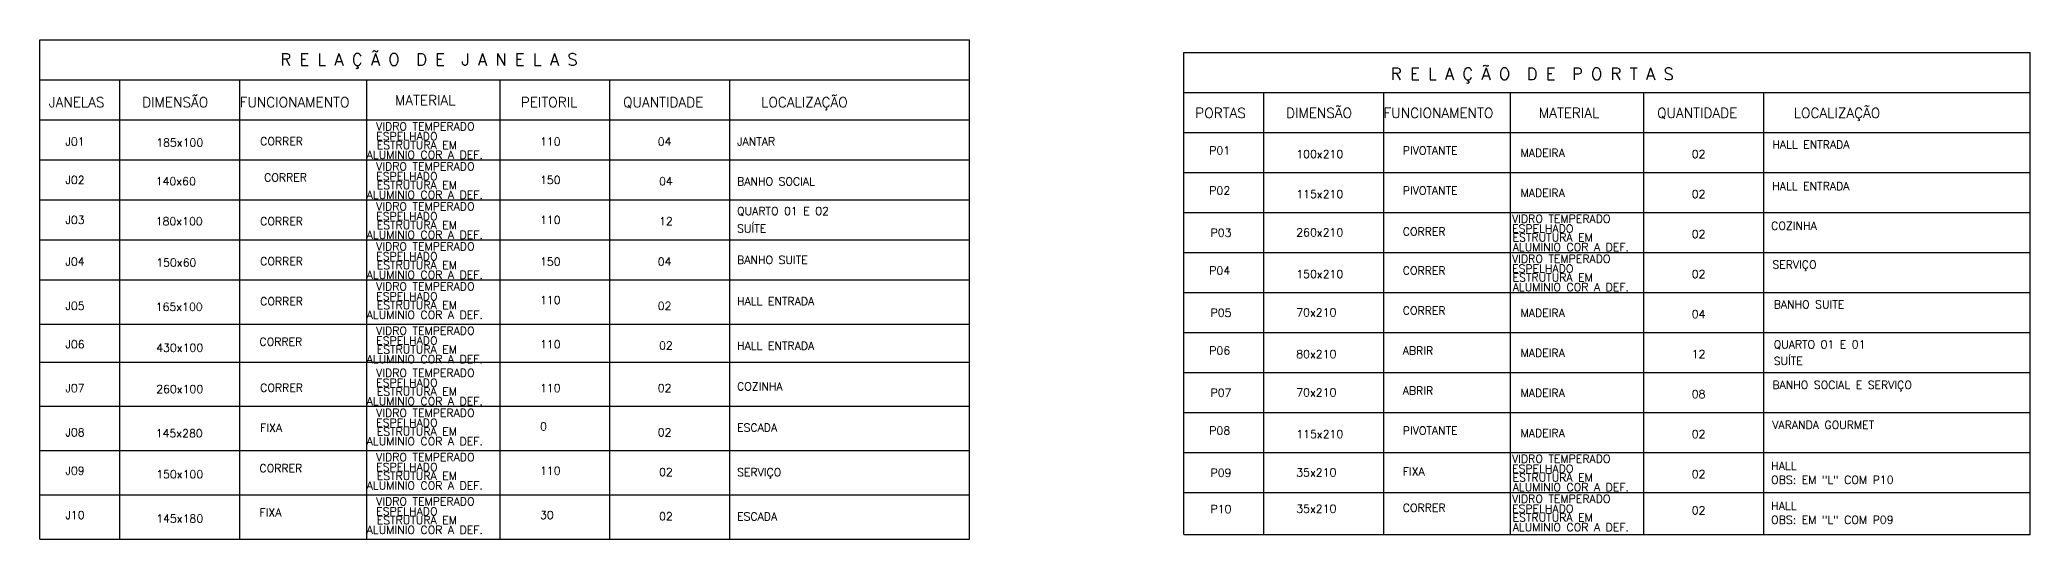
# Model space of a CAD drawing. Header units: inches. Extents: x 580771 to 672494, y 7715997 to 7829530.
# Drawn here: x 640672 to 642663, y 7727585 to 7728084 of the extents above; entities that cross this region are included whole.
import ezdxf

# ---------------------------------------------------------------- set-up
doc = ezdxf.new("R2010")
doc.units = ezdxf.units.IN
doc.header["$MEASUREMENT"] = 0
doc.layers.add('SIMBOLOS', color=2, linetype='Continuous')
doc.styles.add('ROMANS', font='romans', dxfattribs={"height": 0.2})

msp = doc.modelspace()

# ---------------------------------------------------------------- linework, layer by layer
at = {"layer": 'SIMBOLOS', "color": 2, "linetype": 'Continuous'}
for p, q in [((640672.282, 7728083.769), (641602.093, 7728083.769)), ((640672.282, 7727584.539), (640672.282, 7728083.769)), ((641602.093, 7727584.539), (641602.093, 7728083.769)), ((641816.11, 7727589.277), (641816.11, 7728071.09)), ((641816.11, 7728071.09), (642662.579, 7728071.09)), ((642662.579, 7727589.277), (642662.579, 7728071.09)), ((640672.282, 7727628.812), (641602.093, 7727628.812)), ((641816.11, 7727589.277), (642662.579, 7727589.277)), ((640672.282, 7727584.539), (641602.093, 7727584.539))]:
    msp.add_line(p, q, dxfattribs=at)
at = {"layer": 'SIMBOLOS', "color": 1, "linetype": 'Continuous'}
for p, q in [((640672.282, 7728043.769), (641602.093, 7728043.769)), ((640752.282, 7727584.539), (640752.282, 7728043.769)), ((640872.282, 7727584.539), (640872.282, 7728043.769)), ((640999.153, 7727584.539), (640999.153, 7728043.769)), ((641132.5, 7727584.539), (641132.5, 7728043.769)), ((641242.391, 7727584.539), (641242.391, 7728043.769)), ((641362.391, 7727584.539), (641362.391, 7728043.769)), ((641816.11, 7728031.09), (642276.328, 7728031.09)), ((641896.11, 7727589.277), (641896.11, 7728031.09)), ((642016.11, 7727589.277), (642016.11, 7728031.09)), ((642142.981, 7727589.277), (642142.981, 7728031.09)), ((642276.328, 7727589.277), (642276.328, 7728031.09)), ((642276.328, 7728031.09), (642662.579, 7728031.09)), ((642396.328, 7727589.277), (642396.328, 7728031.09)), ((640672.282, 7728003.769), (641602.093, 7728003.769)), ((641816.11, 7727991.09), (642662.579, 7727991.09)), ((640672.282, 7727963.769), (641602.093, 7727963.769)), ((641816.11, 7727951.09), (642662.579, 7727951.09)), ((640672.282, 7727923.769), (641602.093, 7727923.769)), ((641816.11, 7727911.09), (642662.579, 7727911.09)), ((640672.282, 7727883.769), (641602.093, 7727883.769)), ((640672.282, 7727883.769), (641602.093, 7727883.769)), ((641816.11, 7727871.09), (642662.579, 7727871.09)), ((640672.282, 7727843.769), (641602.093, 7727843.769)), ((641816.11, 7727831.09), (642662.579, 7727831.09)), ((640672.282, 7727799.496), (641602.093, 7727799.496)), ((641816.11, 7727791.09), (642662.579, 7727791.09)), ((640672.282, 7727761.632), (641602.093, 7727761.632)), ((641816.11, 7727751.09), (642662.579, 7727751.09)), ((640672.282, 7727717.358), (641602.093, 7727717.358)), ((641816.11, 7727711.09), (642662.579, 7727711.09)), ((640672.282, 7727673.085), (641602.093, 7727673.085)), ((641816.11, 7727671.09), (642662.579, 7727671.09)), ((640672.282, 7727628.812), (641602.093, 7727628.812)), ((641816.11, 7727631.09), (642662.579, 7727631.09))]:
    msp.add_line(p, q, dxfattribs=at)

# ---------------------------------------------------------------- texts
at = {"layer": 'SIMBOLOS', "color": 3, "linetype": 'Continuous', "style": 'ROMANS'}
for s, height, p in [('R E L A Ç Ã O  D E  J A N E L A S ', 12, (640912.83, 7728058.13)), ('R E L A Ç Ã O  D E  P O R T A S  ', 12, (642023.329, 7728043.671)), ('JANELAS', 10, (640681.22, 7728016.377)), ('DIMENSÃO', 10, (640774.629, 7728016.377)), ('FUNCIONAMENTO', 10, (640872.157, 7728016.377)), ('MATERIAL', 10, (641027.486, 7728018.316)), ('PEITORIL', 10, (641153.256, 7728016.377)), ('QUANTIDADE', 10, (641255.621, 7728016.377)), ('LOCALIZAÇÃO', 10, (641393.546, 7728016.377)), ('PORTAS', 10, (641827.703, 7728005.637)), ('DIMENSÃO', 10, (641918.457, 7728005.637)), ('FUNCIONAMENTO', 10, (642015.985, 7728005.637)), ('MATERIAL', 10, (642171.314, 7728005.637)), ('QUANTIDADE', 10, (642289.559, 7728005.637)), ('LOCALIZAÇÃO', 10, (642426.106, 7728005.637))]:
    msp.add_text(s, height=height, dxfattribs=at).set_placement(p)
at = {"layer": 'SIMBOLOS', "color": 2, "linetype": 'Continuous', "style": 'ROMANS'}
for s, p in [('J01', (640697.854, 7727978.009)), ('185x100', (640788.704, 7727977.036)), ('CORRER', (640892.63, 7727978.362)), ('VIDRO TEMPERADO', (641008.623, 7727993.227)), ('ESPELHADO', (641008.623, 7727983.312)), ('110', (641172.449, 7727978.009)), ('04', (641290.17, 7727978.009)), ('JANTAR', (641369.504, 7727978.166)), ('ALUMINIO COR A DEF.', (640999.109, 7727964.804)), ('ESTRUTURA EM', (641009.181, 7727974.496)), ('P01', (641841.683, 7727969.094)), ('100x210', (641928.694, 7727965.611)), ('PIVOTANTE', (642035.178, 7727969.047)), ('MADEIRA', (642153.009, 7727966.689)), ('02', (642324.107, 7727965.611)), ('HALL ENTRADA', (642404.721, 7727974.953)), ('J02', (640697.854, 7727939.641)), ('140x60', (640788.197, 7727938.362)), ('CORRER', (640896.566, 7727942.141)), ('VIDRO TEMPERADO', (641008.623, 7727953.227)), ('ESPELHADO', (641008.623, 7727943.312)), ('150', (641172.449, 7727939.641)), ('04', (641291.45, 7727938.362)), ('BANHO SOCIAL', (641369.504, 7727938.166)), ('ALUMINIO COR A DEF.', (640999.109, 7727924.804)), ('ESTRUTURA EM', (641009.181, 7727934.496)), ('P02', (641841.683, 7727929.094)), ('115x210', (641928.694, 7727925.611)), ('PIVOTANTE', (642035.178, 7727929.047)), ('MADEIRA', (642153.009, 7727926.689)), ('02', (642324.107, 7727925.611)), ('HALL ENTRADA', (642404.647, 7727933.436)), ('J03', (640697.854, 7727899.641)), ('180x100', (640788.197, 7727898.362)), ('CORRER', (640892.63, 7727898.362)), ('VIDRO TEMPERADO', (641008.623, 7727913.227)), ('ESPELHADO', (641008.623, 7727903.312)), ('110', (641172.449, 7727899.641)), ('12', (641291.45, 7727898.362)), ('QUARTO 01 E 02', (641369.504, 7727908.623)), ('VIDRO TEMPERADO', (642144.422, 7727900.904)), ('ALUMINIO COR A DEF.', (640999.109, 7727884.804)), ('ESTRUTURA EM', (641009.181, 7727894.496)), ('SUÍTE', (641369.504, 7727891.161)), ('P03', (641842.962, 7727886.89)), ('260x210', (641928.694, 7727887.243)), ('CORRER', (642035.178, 7727888.102)), ('ESPELHADO', (642144.422, 7727890.99)), ('ESTRUTURA EM', (642144.979, 7727882.173)), ('02', (642324.107, 7727885.611)), ('COZINHA', (642403.549, 7727893.805)), ('J04', (640697.854, 7727858.009)), ('CORRER', (640892.63, 7727858.362)), ('VIDRO TEMPERADO', (641008.623, 7727873.227)), ('ESPELHADO', (641008.623, 7727863.312)), ('150', (641172.449, 7727858.009)), ('04', (641290.17, 7727858.009)), ('BANHO SUITE', (641369.504, 7727859.739)), ('VIDRO TEMPERADO', (642144.422, 7727860.904)), ('ALUMINIO COR A DEF.', (642145.077, 7727872.481)), ('150x60', (640788.704, 7727857.036)), ('ALUMINIO COR A DEF.', (640999.109, 7727844.804)), ('ESTRUTURA EM', (641009.181, 7727854.496)), ('P04', (641841.683, 7727849.094)), ('150x210', (641928.694, 7727845.611)), ('CORRER', (642035.178, 7727849.047)), ('ESPELHADO', (642144.422, 7727850.99)), ('ESTRUTURA EM', (642144.979, 7727842.173)), ('02', (642324.107, 7727845.611)), ('SERVIÇO ', (642404.721, 7727855.058)), ('CORRER', (640892.63, 7727818.362)), ('VIDRO TEMPERADO', (641008.623, 7727833.227)), ('ESPELHADO', (641008.623, 7727823.312)), ('110', (641172.449, 7727819.641)), ('HALL ENTRADA', (641369.504, 7727818.453)), ('ALUMINIO COR A DEF.', (642145.077, 7727832.481)), ('J05', (640697.854, 7727813.736)), ('165x100', (640788.197, 7727812.815)), ('ALUMINIO COR A DEF.', (640999.109, 7727804.804)), ('ESTRUTURA EM', (641009.181, 7727814.496)), ('02', (641290.17, 7727813.736)), ('P05', (641842.962, 7727806.89)), ('70x210', (641928.694, 7727807.243)), ('CORRER', (642035.178, 7727809.047)), ('MADEIRA', (642153.009, 7727806.689)), ('04', (642324.107, 7727805.611)), ('BANHO SUITE', (642406.043, 7727815.256)), ('CORRER', (640891.946, 7727777.888)), ('VIDRO TEMPERADO', (641008.623, 7727788.954)), ('ESPELHADO', (641008.623, 7727779.039)), ('J06', (640697.854, 7727775.368)), ('430x100', (640788.704, 7727771.861)), ('ALUMINIO COR A DEF.', (640999.109, 7727760.531)), ('ESTRUTURA EM', (641009.181, 7727770.223)), ('110', (641172.449, 7727775.368)), ('02', (641291.45, 7727774.089)), ('HALL ENTRADA', (641369.504, 7727773.893)), ('P06', (641841.683, 7727769.094)), ('80x210', (641928.694, 7727765.611)), ('ABRIR', (642035.178, 7727769.047)), ('MADEIRA', (642153.009, 7727766.689)), ('12', (642324.107, 7727765.611)), ('QUARTO 01 E 01', (642406.043, 7727775.256)), ('SUÍTE', (642406.043, 7727758.694)), ('VIDRO TEMPERADO', (641008.623, 7727746.816)), ('J07', (640697.854, 7727731.599)), ('260x100', (640788.704, 7727730.625)), ('CORRER', (640892.63, 7727731.952)), ('ALUMINIO COR A DEF.', (640999.109, 7727718.394)), ('ESPELHADO', (641008.623, 7727736.902)), ('ESTRUTURA EM', (641009.181, 7727728.085)), ('110', (641172.449, 7727731.599)), ('02', (641290.17, 7727731.599)), ('COZINHA', (641369.504, 7727733.328)), ('P07', (641842.962, 7727726.89)), ('70x210', (641928.694, 7727727.243)), ('ABRIR', (642035.178, 7727729.047)), ('MADEIRA', (642153.009, 7727726.689)), ('08', (642324.107, 7727725.611)), ('BANHO SOCIAL E SERVIÇO', (642404.721, 7727734.746)), ('VIDRO TEMPERADO', (641008.623, 7727706.816)), ('J08', (640697.854, 7727687.325)), ('145x280', (640788.197, 7727686.405)), ('FIXA', (640892.63, 7727691.952)), ('ALUMINIO COR A DEF.', (640999.109, 7727678.394)), ('ESPELHADO', (641008.623, 7727696.902)), ('ESTRUTURA EM', (641009.181, 7727688.085)), ('0', (641172.449, 7727693.231)), ('02', (641290.17, 7727687.325)), ('ESCADA', (641369.504, 7727692.043)), ('P08', (641841.683, 7727689.094)), ('115x210', (641928.694, 7727685.611)), ('PIVOTANTE', (642035.178, 7727689.047)), ('MADEIRA', (642153.009, 7727686.689)), ('02', (642324.107, 7727685.611)), ('VARANDA GOURMET', (642404.721, 7727694.746)), ('VIDRO TEMPERADO', (641008.623, 7727662.543)), ('VIDRO TEMPERADO', (642144.422, 7727660.904)), ('J09', (640697.854, 7727648.957)), ('150x100', (640788.704, 7727645.45)), ('CORRER', (640891.946, 7727651.477)), ('ESPELHADO', (641008.623, 7727652.628)), ('ESTRUTURA EM', (641009.181, 7727643.812)), ('110', (641172.449, 7727648.957)), ('02', (641291.45, 7727647.679)), ('SERVIÇO', (641369.504, 7727647.482)), ('P09', (641842.962, 7727646.89)), ('35x210', (641928.694, 7727647.243)), ('FIXA', (642035.178, 7727648.102)), ('ESPELHADO', (642144.422, 7727650.99)), ('ESTRUTURA EM', (642144.979, 7727642.173)), ('02', (642324.107, 7727645.611)), ('OBS: EM "L" COM P10', (642403.549, 7727639.887)), ('HALL ', (642403.549, 7727653.805)), ('ALUMINIO COR A DEF.', (640999.109, 7727634.12)), ('VIDRO TEMPERADO', (642144.422, 7727620.904)), ('ALUMINIO COR A DEF.', (642145.077, 7727632.481)), ('J10', (640697.854, 7727604.684)), ('145x180', (640788.704, 7727601.177)), ('FIXA', (640891.946, 7727607.204)), ('VIDRO TEMPERADO', (641008.623, 7727618.27)), ('ESPELHADO', (641008.623, 7727608.355)), ('ESTRUTURA EM', (641009.181, 7727599.539)), ('30', (641172.449, 7727604.684)), ('02', (641291.45, 7727603.405)), ('ESCADA', (641369.504, 7727603.209)), ('P10', (641842.962, 7727610.647)), ('35x210', (641928.694, 7727611)), ('CORRER', (642035.178, 7727611.859)), ('ESPELHADO', (642144.422, 7727610.99)), ('ESTRUTURA EM', (642144.979, 7727602.173)), ('02', (642324.107, 7727609.368)), ('OBS: EM "L" COM P09', (642403.549, 7727599.887)), ('HALL ', (642403.549, 7727613.805)), ('ALUMINIO COR A DEF.', (640999.109, 7727589.847)), ('ALUMINIO COR A DEF.', (642145.077, 7727592.481))]:
    msp.add_text(s, height=8, dxfattribs=at).set_placement(p)

doc.saveas('drawing.dxf')
